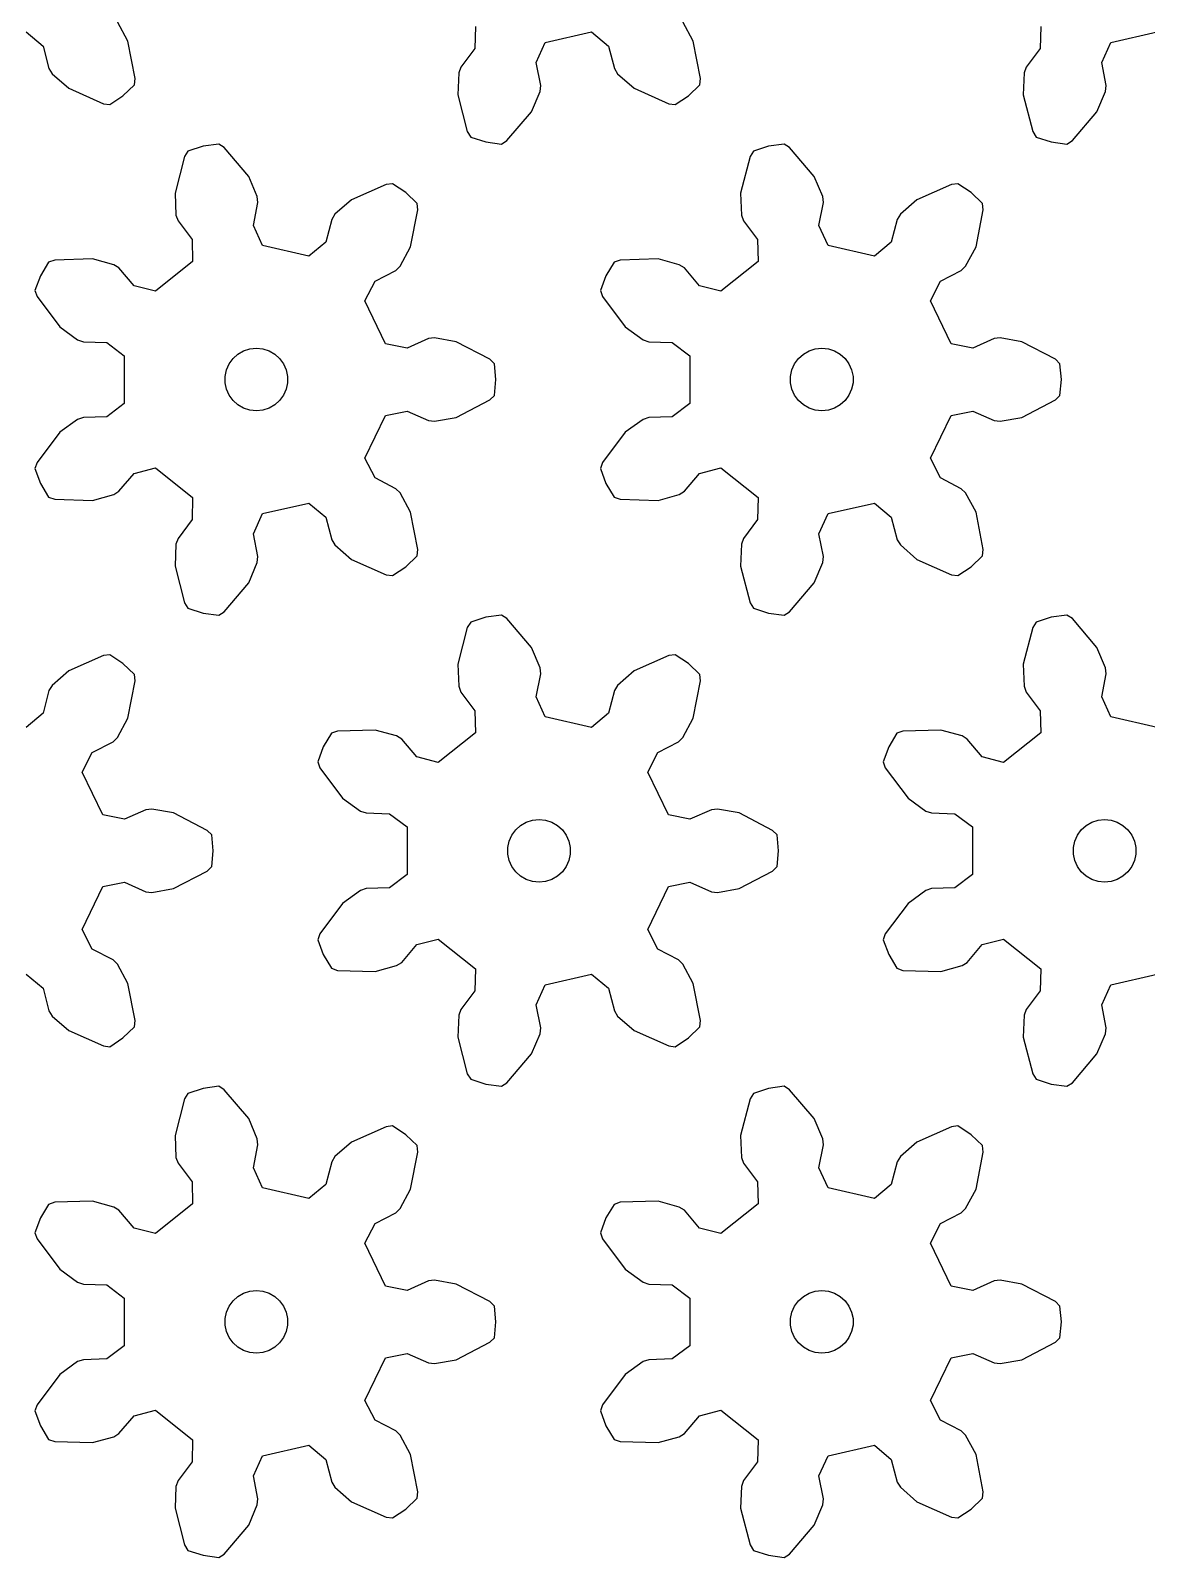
# Model space of a CAD drawing. Extents: x 0 to 211, y 0 to 225.
# Drawn here: x 53.9 to 107.3, y 0 to 73.1 of the extents above; entities that cross this region are included whole.
import ezdxf

# ---------------------------------------------------------------- set-up
doc = ezdxf.new("R2010")
doc.units = 0

msp = doc.modelspace()

# ---------------------------------------------------------------- linework, layer by layer
for p, q in [((58.543, 72.566), (58.045, 73.492)), ((75.169, 73.268), (75.142, 72.214)), ((85.593, 72.566), (85.095, 73.492)), ((102.219, 73.268), (102.192, 72.214)), ((53.682, 73.012), (54.489, 72.334)), ((58.892, 70.787), (58.543, 72.566)), ((78.08, 71.544), (78.512, 72.505)), ((78.512, 72.505), (80.732, 73.012)), ((80.732, 73.012), (81.539, 72.334)), ((85.943, 70.787), (85.593, 72.566)), ((105.13, 71.544), (105.563, 72.505)), ((105.563, 72.505), (107.783, 73.012)), ((54.489, 72.334), (54.771, 71.252)), ((75.142, 72.214), (74.472, 71.32)), ((81.539, 72.334), (81.821, 71.252)), ((102.192, 72.214), (101.522, 71.32)), ((54.771, 71.252), (54.924, 71.004)), ((54.924, 71.004), (55.717, 70.312)), ((74.373, 71.045), (74.327, 69.994)), ((74.472, 71.32), (74.373, 71.045)), ((78.295, 70.447), (78.08, 71.544)), ((81.821, 71.252), (81.974, 71.004)), ((81.974, 71.004), (82.767, 70.312)), ((101.424, 71.045), (101.377, 69.994)), ((101.522, 71.32), (101.424, 71.045)), ((105.345, 70.447), (105.13, 71.544)), ((55.717, 70.312), (57.373, 69.575)), ((58.311, 69.957), (58.86, 70.482)), ((58.86, 70.482), (58.892, 70.787)), ((77.851, 69.19), (78.265, 70.157)), ((78.265, 70.157), (78.295, 70.447)), ((82.767, 70.312), (84.423, 69.575)), ((85.362, 69.957), (85.91, 70.482)), ((85.91, 70.482), (85.943, 70.787)), ((104.901, 69.19), (105.315, 70.157)), ((105.315, 70.157), (105.345, 70.447)), ((57.373, 69.575), (57.678, 69.539)), ((57.678, 69.539), (58.311, 69.957)), ((74.327, 69.994), (74.783, 68.24)), ((84.423, 69.575), (84.728, 69.539)), ((84.728, 69.539), (85.362, 69.957)), ((101.377, 69.994), (101.834, 68.24)), ((76.678, 67.808), (77.851, 69.19)), ((103.728, 67.808), (104.901, 69.19)), ((74.783, 68.24), (74.945, 67.979)), ((74.945, 67.979), (75.667, 67.745)), ((101.834, 68.24), (101.995, 67.979)), ((101.995, 67.979), (102.717, 67.745)), ((61.42, 67.306), (61.258, 67.045)), ((62.142, 67.541), (61.42, 67.306)), ((62.894, 67.643), (62.142, 67.541)), ((63.153, 67.478), (62.894, 67.643)), ((64.326, 66.095), (63.153, 67.478)), ((75.667, 67.745), (76.419, 67.643)), ((76.419, 67.643), (76.678, 67.808)), ((88.47, 67.306), (88.309, 67.045)), ((89.192, 67.541), (88.47, 67.306)), ((89.945, 67.643), (89.192, 67.541)), ((90.203, 67.478), (89.945, 67.643)), ((91.376, 66.095), (90.203, 67.478)), ((102.717, 67.745), (103.47, 67.643)), ((103.47, 67.643), (103.728, 67.808)), ((61.258, 67.045), (60.802, 65.291)), ((88.309, 67.045), (87.852, 65.291)), ((64.739, 65.128), (64.326, 66.095)), ((91.79, 65.128), (91.376, 66.095)), ((60.802, 65.291), (60.848, 64.24)), ((64.77, 64.838), (64.739, 65.128)), ((70.898, 65.71), (69.242, 64.973)), ((71.203, 65.746), (70.898, 65.71)), ((71.836, 65.328), (71.203, 65.746)), ((72.385, 64.803), (71.836, 65.328)), ((87.852, 65.291), (87.899, 64.24)), ((91.82, 64.838), (91.79, 65.128)), ((97.948, 65.71), (96.292, 64.973)), ((98.253, 65.746), (97.948, 65.71)), ((98.887, 65.328), (98.253, 65.746)), ((99.436, 64.803), (98.887, 65.328)), ((64.554, 63.741), (64.77, 64.838)), ((69.242, 64.973), (68.449, 64.281)), ((72.068, 62.72), (72.417, 64.498)), ((72.417, 64.498), (72.385, 64.803)), ((91.605, 63.741), (91.82, 64.838)), ((96.292, 64.973), (95.5, 64.281)), ((99.118, 62.72), (99.468, 64.498)), ((99.468, 64.498), (99.436, 64.803)), ((60.848, 64.24), (60.946, 63.966)), ((60.946, 63.966), (61.617, 63.071)), ((64.987, 62.78), (64.554, 63.741)), ((68.296, 64.034), (68.014, 62.952)), ((68.449, 64.281), (68.296, 64.034)), ((87.899, 64.24), (87.997, 63.966)), ((87.997, 63.966), (88.667, 63.071)), ((92.038, 62.78), (91.605, 63.741)), ((95.346, 64.034), (95.065, 62.952)), ((95.5, 64.281), (95.346, 64.034)), ((61.617, 63.071), (61.644, 62.017)), ((68.014, 62.952), (67.207, 62.273)), ((88.667, 63.071), (88.694, 62.017)), ((95.065, 62.952), (94.258, 62.273)), ((56.859, 62.147), (55.047, 62.092)), ((57.873, 61.867), (56.859, 62.147)), ((67.207, 62.273), (64.987, 62.78)), ((71.57, 61.793), (72.068, 62.72)), ((83.909, 62.147), (82.097, 62.092)), ((84.923, 61.867), (83.909, 62.147)), ((94.258, 62.273), (92.038, 62.78)), ((98.62, 61.793), (99.118, 62.72)), ((54.757, 61.993), (54.367, 61.341)), ((55.047, 62.092), (54.757, 61.993)), ((58.119, 61.711), (57.873, 61.867)), ((58.842, 60.858), (58.119, 61.711)), ((61.644, 62.017), (59.864, 60.597)), ((70.37, 61.073), (71.362, 61.588)), ((71.362, 61.588), (71.57, 61.793)), ((81.807, 61.993), (81.418, 61.341)), ((82.097, 62.092), (81.807, 61.993)), ((85.169, 61.711), (84.923, 61.867)), ((85.892, 60.858), (85.169, 61.711)), ((88.694, 62.017), (86.914, 60.597)), ((97.421, 61.073), (98.413, 61.588)), ((98.413, 61.588), (98.62, 61.793)), ((54.367, 61.341), (54.101, 60.63)), ((59.864, 60.597), (58.842, 60.858)), ((69.888, 60.135), (70.37, 61.073)), ((81.418, 61.341), (81.151, 60.63)), ((86.914, 60.597), (85.892, 60.858)), ((96.939, 60.135), (97.421, 61.073)), ((54.101, 60.63), (54.204, 60.341)), ((54.204, 60.341), (55.291, 58.89)), ((70.876, 58.084), (69.888, 60.135)), ((81.151, 60.63), (81.254, 60.341)), ((81.254, 60.341), (82.341, 58.89)), ((97.927, 58.084), (96.939, 60.135)), ((55.291, 58.89), (56.141, 58.272)), ((82.341, 58.89), (83.192, 58.272)), ((56.141, 58.272), (56.417, 58.177)), ((56.417, 58.177), (57.535, 58.143)), ((57.535, 58.143), (58.376, 57.507)), ((63.81, 57.582), (64.082, 57.739)), ((64.082, 57.739), (64.38, 57.836)), ((64.38, 57.836), (64.692, 57.869)), ((64.692, 57.869), (65.004, 57.836)), ((65.004, 57.836), (65.302, 57.739)), ((65.302, 57.739), (65.573, 57.582)), ((71.91, 57.876), (70.876, 58.084)), ((72.931, 58.33), (71.91, 57.876)), ((73.221, 58.364), (72.931, 58.33)), ((74.256, 58.176), (73.221, 58.364)), ((75.864, 57.341), (74.256, 58.176)), ((83.192, 58.272), (83.467, 58.177)), ((83.467, 58.177), (84.585, 58.143)), ((84.585, 58.143), (85.426, 57.507)), ((90.86, 57.582), (91.132, 57.739)), ((91.132, 57.739), (91.43, 57.836)), ((91.43, 57.836), (91.742, 57.869)), ((91.742, 57.869), (92.054, 57.836)), ((92.054, 57.836), (92.352, 57.739)), ((92.352, 57.739), (92.624, 57.582)), ((98.96, 57.876), (97.927, 58.084)), ((99.982, 58.33), (98.96, 57.876)), ((100.271, 58.364), (99.982, 58.33)), ((101.306, 58.176), (100.271, 58.364)), ((102.915, 57.341), (101.306, 58.176)), ((58.376, 57.507), (58.376, 55.23)), ((63.265, 56.832), (63.393, 57.119)), ((63.393, 57.119), (63.577, 57.373)), ((63.577, 57.373), (63.81, 57.582)), ((65.573, 57.582), (65.806, 57.373)), ((65.806, 57.373), (65.991, 57.119)), ((65.991, 57.119), (66.118, 56.832)), ((76.083, 57.125), (75.864, 57.341)), ((76.151, 56.369), (76.083, 57.125)), ((85.426, 57.507), (85.426, 55.23)), ((90.315, 56.832), (90.443, 57.119)), ((90.443, 57.119), (90.627, 57.373)), ((90.627, 57.373), (90.86, 57.582)), ((92.624, 57.582), (92.857, 57.373)), ((92.857, 57.373), (93.041, 57.119)), ((93.041, 57.119), (93.169, 56.832)), ((103.133, 57.125), (102.915, 57.341)), ((103.201, 56.369), (103.133, 57.125)), ((63.2, 56.526), (63.265, 56.832)), ((63.2, 56.212), (63.2, 56.526)), ((66.118, 56.832), (66.184, 56.526)), ((66.184, 56.526), (66.184, 56.212)), ((76.083, 55.613), (76.151, 56.369)), ((90.25, 56.526), (90.315, 56.832)), ((90.25, 56.212), (90.25, 56.526)), ((93.169, 56.832), (93.234, 56.526)), ((93.234, 56.526), (93.234, 56.212)), ((103.133, 55.613), (103.201, 56.369)), ((63.265, 55.905), (63.2, 56.212)), ((63.393, 55.619), (63.265, 55.905)), ((63.577, 55.365), (63.393, 55.619)), ((65.991, 55.619), (65.806, 55.365)), ((66.118, 55.905), (65.991, 55.619)), ((66.184, 56.212), (66.118, 55.905)), ((75.864, 55.397), (76.083, 55.613)), ((90.315, 55.905), (90.25, 56.212)), ((90.443, 55.619), (90.315, 55.905)), ((90.627, 55.365), (90.443, 55.619)), ((93.041, 55.619), (92.857, 55.365)), ((93.169, 55.905), (93.041, 55.619)), ((93.234, 56.212), (93.169, 55.905)), ((102.915, 55.397), (103.133, 55.613)), ((58.376, 55.23), (57.535, 54.594)), ((63.81, 55.155), (63.577, 55.365)), ((64.082, 54.999), (63.81, 55.155)), ((64.38, 54.902), (64.082, 54.999)), ((64.692, 54.869), (64.38, 54.902)), ((65.004, 54.902), (64.692, 54.869)), ((65.302, 54.999), (65.004, 54.902)), ((65.573, 55.155), (65.302, 54.999)), ((65.806, 55.365), (65.573, 55.155)), ((70.876, 54.654), (71.91, 54.862)), ((71.91, 54.862), (72.931, 54.408)), ((74.256, 54.562), (75.864, 55.397)), ((85.426, 55.23), (84.585, 54.594)), ((90.86, 55.155), (90.627, 55.365)), ((91.132, 54.999), (90.86, 55.155)), ((91.43, 54.902), (91.132, 54.999)), ((91.742, 54.869), (91.43, 54.902)), ((92.054, 54.902), (91.742, 54.869)), ((92.352, 54.999), (92.054, 54.902)), ((92.624, 55.155), (92.352, 54.999)), ((92.857, 55.365), (92.624, 55.155)), ((97.927, 54.654), (98.96, 54.862)), ((98.96, 54.862), (99.982, 54.408)), ((101.306, 54.562), (102.915, 55.397)), ((56.141, 54.466), (55.291, 53.847)), ((56.417, 54.561), (56.141, 54.466)), ((57.535, 54.594), (56.417, 54.561)), ((69.888, 52.603), (70.876, 54.654)), ((72.931, 54.408), (73.221, 54.373)), ((73.221, 54.373), (74.256, 54.562)), ((83.192, 54.466), (82.341, 53.847)), ((83.467, 54.561), (83.192, 54.466)), ((84.585, 54.594), (83.467, 54.561)), ((96.939, 52.603), (97.927, 54.654)), ((99.982, 54.408), (100.271, 54.373)), ((100.271, 54.373), (101.306, 54.562)), ((55.291, 53.847), (54.204, 52.397)), ((82.341, 53.847), (81.254, 52.397)), ((54.204, 52.397), (54.101, 52.108)), ((54.101, 52.108), (54.367, 51.397)), ((58.842, 51.88), (59.864, 52.141)), ((59.864, 52.141), (61.644, 50.721)), ((70.37, 51.665), (69.888, 52.603)), ((81.254, 52.397), (81.151, 52.108)), ((81.151, 52.108), (81.418, 51.397)), ((85.892, 51.88), (86.914, 52.141)), ((86.914, 52.141), (88.694, 50.721)), ((97.421, 51.665), (96.939, 52.603)), ((54.367, 51.397), (54.757, 50.745)), ((58.119, 51.027), (58.842, 51.88)), ((71.362, 51.149), (70.37, 51.665)), ((81.418, 51.397), (81.807, 50.745)), ((85.169, 51.027), (85.892, 51.88)), ((98.413, 51.149), (97.421, 51.665)), ((54.757, 50.745), (55.047, 50.646)), ((55.047, 50.646), (56.859, 50.591)), ((56.859, 50.591), (57.873, 50.87)), ((57.873, 50.87), (58.119, 51.027)), ((61.644, 50.721), (61.617, 49.667)), ((64.987, 49.958), (67.207, 50.464)), ((67.207, 50.464), (68.014, 49.786)), ((71.57, 50.945), (71.362, 51.149)), ((72.068, 50.018), (71.57, 50.945)), ((81.807, 50.745), (82.097, 50.646)), ((82.097, 50.646), (83.909, 50.591)), ((83.909, 50.591), (84.923, 50.87)), ((84.923, 50.87), (85.169, 51.027)), ((88.694, 50.721), (88.667, 49.667)), ((92.038, 49.958), (94.258, 50.464)), ((94.258, 50.464), (95.065, 49.786)), ((98.62, 50.945), (98.413, 51.149)), ((99.118, 50.018), (98.62, 50.945)), ((64.554, 48.996), (64.987, 49.958)), ((68.014, 49.786), (68.296, 48.704)), ((72.417, 48.24), (72.068, 50.018)), ((91.605, 48.996), (92.038, 49.958)), ((95.065, 49.786), (95.346, 48.704)), ((99.468, 48.24), (99.118, 50.018)), ((61.617, 49.667), (60.946, 48.772)), ((64.77, 47.899), (64.554, 48.996)), ((88.667, 49.667), (87.997, 48.772)), ((91.82, 47.899), (91.605, 48.996)), ((60.848, 48.498), (60.802, 47.447)), ((60.946, 48.772), (60.848, 48.498)), ((68.296, 48.704), (68.449, 48.456)), ((68.449, 48.456), (69.242, 47.765)), ((72.385, 47.934), (72.417, 48.24)), ((87.899, 48.498), (87.852, 47.447)), ((87.997, 48.772), (87.899, 48.498)), ((95.346, 48.704), (95.5, 48.456)), ((95.5, 48.456), (96.292, 47.765)), ((99.436, 47.934), (99.468, 48.24)), ((64.326, 46.642), (64.739, 47.61)), ((64.739, 47.61), (64.77, 47.899)), ((69.242, 47.765), (70.898, 47.028)), ((71.836, 47.41), (72.385, 47.934)), ((91.376, 46.642), (91.79, 47.61)), ((91.79, 47.61), (91.82, 47.899)), ((96.292, 47.765), (97.948, 47.028)), ((98.887, 47.41), (99.436, 47.934)), ((60.802, 47.447), (61.258, 45.693)), ((70.898, 47.028), (71.203, 46.991)), ((71.203, 46.991), (71.836, 47.41)), ((87.852, 47.447), (88.309, 45.693)), ((97.948, 47.028), (98.253, 46.991)), ((98.253, 46.991), (98.887, 47.41)), ((63.153, 45.26), (64.326, 46.642)), ((90.203, 45.26), (91.376, 46.642)), ((61.258, 45.693), (61.42, 45.432)), ((61.42, 45.432), (62.142, 45.197)), ((88.309, 45.693), (88.47, 45.432)), ((88.47, 45.432), (89.192, 45.197)), ((62.142, 45.197), (62.894, 45.095)), ((62.894, 45.095), (63.153, 45.26)), ((74.945, 44.759), (74.783, 44.498)), ((75.667, 44.993), (74.945, 44.759)), ((76.419, 45.095), (75.667, 44.993)), ((76.678, 44.93), (76.419, 45.095)), ((77.851, 43.548), (76.678, 44.93)), ((89.192, 45.197), (89.945, 45.095)), ((89.945, 45.095), (90.203, 45.26)), ((101.995, 44.759), (101.834, 44.498)), ((102.717, 44.993), (101.995, 44.759)), ((103.47, 45.095), (102.717, 44.993)), ((103.728, 44.93), (103.47, 45.095)), ((104.901, 43.548), (103.728, 44.93)), ((74.783, 44.498), (74.327, 42.744)), ((101.834, 44.498), (101.377, 42.744)), ((57.373, 43.162), (55.717, 42.426)), ((57.678, 43.199), (57.373, 43.162)), ((58.311, 42.78), (57.678, 43.199)), ((78.265, 42.581), (77.851, 43.548)), ((84.423, 43.162), (82.767, 42.426)), ((84.728, 43.199), (84.423, 43.162)), ((85.362, 42.78), (84.728, 43.199)), ((105.315, 42.581), (104.901, 43.548)), ((55.717, 42.426), (54.924, 41.734)), ((58.86, 42.256), (58.311, 42.78)), ((74.327, 42.744), (74.373, 41.693)), ((78.295, 42.291), (78.265, 42.581)), ((82.767, 42.426), (81.974, 41.734)), ((85.91, 42.256), (85.362, 42.78)), ((101.377, 42.744), (101.424, 41.693)), ((105.345, 42.291), (105.315, 42.581)), ((54.924, 41.734), (54.771, 41.486)), ((58.543, 40.172), (58.892, 41.951)), ((58.892, 41.951), (58.86, 42.256)), ((74.373, 41.693), (74.472, 41.418)), ((78.08, 41.194), (78.295, 42.291)), ((81.974, 41.734), (81.821, 41.486)), ((85.593, 40.172), (85.943, 41.951)), ((85.943, 41.951), (85.91, 42.256)), ((101.424, 41.693), (101.522, 41.418)), ((105.13, 41.194), (105.345, 42.291)), ((54.771, 41.486), (54.489, 40.404)), ((74.472, 41.418), (75.142, 40.523)), ((78.512, 40.233), (78.08, 41.194)), ((81.821, 41.486), (81.539, 40.404)), ((101.522, 41.418), (102.192, 40.523)), ((105.563, 40.233), (105.13, 41.194)), ((54.489, 40.404), (53.682, 39.726)), ((75.142, 40.523), (75.169, 39.469)), ((80.732, 39.726), (78.512, 40.233)), ((81.539, 40.404), (80.732, 39.726)), ((102.192, 40.523), (102.219, 39.469)), ((107.783, 39.726), (105.563, 40.233)), ((58.045, 39.245), (58.543, 40.172)), ((68.572, 39.544), (68.282, 39.445)), ((70.384, 39.599), (68.572, 39.544)), ((71.398, 39.32), (70.384, 39.599)), ((75.169, 39.469), (73.389, 38.05)), ((85.095, 39.245), (85.593, 40.172)), ((95.623, 39.544), (95.332, 39.445)), ((97.434, 39.599), (95.623, 39.544)), ((98.449, 39.32), (97.434, 39.599)), ((102.219, 39.469), (100.439, 38.05)), ((56.845, 38.525), (57.837, 39.041)), ((57.837, 39.041), (58.045, 39.245)), ((67.893, 38.793), (67.626, 38.082)), ((68.282, 39.445), (67.893, 38.793)), ((71.644, 39.163), (71.398, 39.32)), ((72.367, 38.311), (71.644, 39.163)), ((83.895, 38.525), (84.887, 39.041)), ((84.887, 39.041), (85.095, 39.245)), ((94.943, 38.793), (94.676, 38.082)), ((95.332, 39.445), (94.943, 38.793)), ((98.694, 39.163), (98.449, 39.32)), ((99.417, 38.311), (98.694, 39.163)), ((56.363, 37.588), (56.845, 38.525)), ((67.626, 38.082), (67.729, 37.794)), ((73.389, 38.05), (72.367, 38.311)), ((83.414, 37.588), (83.895, 38.525)), ((94.676, 38.082), (94.779, 37.794)), ((100.439, 38.05), (99.417, 38.311)), ((57.351, 35.536), (56.363, 37.588)), ((67.729, 37.794), (68.816, 36.343)), ((84.402, 35.536), (83.414, 37.588)), ((94.779, 37.794), (95.866, 36.343)), ((59.696, 35.817), (59.406, 35.782)), ((60.731, 35.629), (59.696, 35.817)), ((68.816, 36.343), (69.667, 35.724)), ((86.746, 35.817), (86.457, 35.782)), ((87.781, 35.629), (86.746, 35.817)), ((95.866, 36.343), (96.717, 35.724)), ((58.385, 35.328), (57.351, 35.536)), ((59.406, 35.782), (58.385, 35.328)), ((62.339, 34.793), (60.731, 35.629)), ((69.667, 35.724), (69.942, 35.63)), ((69.942, 35.63), (71.06, 35.596)), ((71.06, 35.596), (71.901, 34.96)), ((77.335, 35.035), (77.607, 35.192)), ((77.607, 35.192), (77.905, 35.289)), ((77.905, 35.289), (78.217, 35.321)), ((78.217, 35.321), (78.529, 35.289)), ((78.529, 35.289), (78.827, 35.192)), ((78.827, 35.192), (79.099, 35.035)), ((85.435, 35.328), (84.402, 35.536)), ((86.457, 35.782), (85.435, 35.328)), ((89.39, 34.793), (87.781, 35.629)), ((96.717, 35.724), (96.993, 35.63)), ((96.993, 35.63), (98.11, 35.596)), ((98.11, 35.596), (98.951, 34.96)), ((104.386, 35.035), (104.657, 35.192)), ((104.657, 35.192), (104.955, 35.289)), ((104.955, 35.289), (105.267, 35.321)), ((105.267, 35.321), (105.579, 35.289)), ((105.579, 35.289), (105.877, 35.192)), ((105.877, 35.192), (106.149, 35.035)), ((62.558, 34.578), (62.339, 34.793)), ((62.626, 33.821), (62.558, 34.578)), ((71.901, 34.96), (71.901, 32.683)), ((76.79, 34.285), (76.918, 34.571)), ((76.918, 34.571), (77.102, 34.825)), ((77.102, 34.825), (77.335, 35.035)), ((79.099, 35.035), (79.332, 34.825)), ((79.332, 34.825), (79.516, 34.571)), ((79.516, 34.571), (79.643, 34.285)), ((89.608, 34.578), (89.39, 34.793)), ((89.676, 33.821), (89.608, 34.578)), ((98.951, 34.96), (98.951, 32.683)), ((103.841, 34.285), (103.968, 34.571)), ((103.968, 34.571), (104.152, 34.825)), ((104.152, 34.825), (104.386, 35.035)), ((106.149, 35.035), (106.382, 34.825)), ((106.382, 34.825), (106.566, 34.571)), ((106.566, 34.571), (106.694, 34.285)), ((62.558, 33.065), (62.626, 33.821)), ((76.725, 33.978), (76.79, 34.285)), ((76.725, 33.665), (76.725, 33.978)), ((76.79, 33.358), (76.725, 33.665)), ((79.643, 34.285), (79.709, 33.978)), ((79.709, 33.665), (79.643, 33.358)), ((79.709, 33.978), (79.709, 33.665)), ((89.608, 33.065), (89.676, 33.821)), ((103.775, 33.978), (103.841, 34.285)), ((103.775, 33.665), (103.775, 33.978)), ((103.841, 33.358), (103.775, 33.665)), ((106.694, 34.285), (106.759, 33.978)), ((106.759, 33.665), (106.694, 33.358)), ((106.759, 33.978), (106.759, 33.665)), ((62.339, 32.85), (62.558, 33.065)), ((76.918, 33.071), (76.79, 33.358)), ((77.102, 32.818), (76.918, 33.071)), ((79.516, 33.071), (79.332, 32.818)), ((79.643, 33.358), (79.516, 33.071)), ((89.39, 32.85), (89.608, 33.065)), ((103.968, 33.071), (103.841, 33.358)), ((104.152, 32.818), (103.968, 33.071)), ((106.566, 33.071), (106.382, 32.818)), ((106.694, 33.358), (106.566, 33.071)), ((57.351, 32.107), (58.385, 32.315)), ((58.385, 32.315), (59.406, 31.86)), ((60.731, 32.014), (62.339, 32.85)), ((71.901, 32.683), (71.06, 32.047)), ((77.335, 32.608), (77.102, 32.818)), ((77.607, 32.451), (77.335, 32.608)), ((77.905, 32.354), (77.607, 32.451)), ((78.217, 32.321), (77.905, 32.354)), ((78.529, 32.354), (78.217, 32.321)), ((78.827, 32.451), (78.529, 32.354)), ((79.099, 32.608), (78.827, 32.451)), ((79.332, 32.818), (79.099, 32.608)), ((84.402, 32.107), (85.435, 32.315)), ((85.435, 32.315), (86.457, 31.86)), ((87.781, 32.014), (89.39, 32.85)), ((98.951, 32.683), (98.11, 32.047)), ((104.386, 32.608), (104.152, 32.818)), ((104.657, 32.451), (104.386, 32.608)), ((104.955, 32.354), (104.657, 32.451)), ((105.267, 32.321), (104.955, 32.354)), ((105.579, 32.354), (105.267, 32.321)), ((105.877, 32.451), (105.579, 32.354)), ((106.149, 32.608), (105.877, 32.451)), ((106.382, 32.818), (106.149, 32.608)), ((56.363, 30.055), (57.351, 32.107)), ((59.406, 31.86), (59.696, 31.826)), ((59.696, 31.826), (60.731, 32.014)), ((69.667, 31.919), (68.816, 31.3)), ((69.942, 32.013), (69.667, 31.919)), ((71.06, 32.047), (69.942, 32.013)), ((83.414, 30.055), (84.402, 32.107)), ((86.457, 31.86), (86.746, 31.826)), ((86.746, 31.826), (87.781, 32.014)), ((96.717, 31.919), (95.866, 31.3)), ((96.993, 32.013), (96.717, 31.919)), ((98.11, 32.047), (96.993, 32.013)), ((68.816, 31.3), (67.729, 29.849)), ((95.866, 31.3), (94.779, 29.849)), ((56.845, 29.117), (56.363, 30.055)), ((83.895, 29.117), (83.414, 30.055)), ((67.729, 29.849), (67.626, 29.56)), ((67.626, 29.56), (67.893, 28.849)), ((71.644, 28.48), (72.367, 29.332)), ((72.367, 29.332), (73.389, 29.593)), ((73.389, 29.593), (75.169, 28.173)), ((94.779, 29.849), (94.676, 29.56)), ((94.676, 29.56), (94.943, 28.849)), ((98.694, 28.48), (99.417, 29.332)), ((99.417, 29.332), (100.439, 29.593)), ((100.439, 29.593), (102.219, 28.173)), ((57.837, 28.602), (56.845, 29.117)), ((58.045, 28.397), (57.837, 28.602)), ((67.893, 28.849), (68.282, 28.198)), ((84.887, 28.602), (83.895, 29.117)), ((85.095, 28.397), (84.887, 28.602)), ((94.943, 28.849), (95.332, 28.198)), ((53.682, 27.917), (54.489, 27.238)), ((58.543, 27.471), (58.045, 28.397)), ((68.282, 28.198), (68.572, 28.098)), ((68.572, 28.098), (70.384, 28.043)), ((70.384, 28.043), (71.398, 28.323)), ((71.398, 28.323), (71.644, 28.48)), ((75.169, 28.173), (75.142, 27.119)), ((78.512, 27.41), (80.732, 27.917)), ((80.732, 27.917), (81.539, 27.238)), ((85.593, 27.471), (85.095, 28.397)), ((95.332, 28.198), (95.623, 28.098)), ((95.623, 28.098), (97.434, 28.043)), ((97.434, 28.043), (98.449, 28.323)), ((98.449, 28.323), (98.694, 28.48)), ((102.219, 28.173), (102.192, 27.119)), ((105.563, 27.41), (107.783, 27.917)), ((54.489, 27.238), (54.771, 26.157)), ((58.892, 25.692), (58.543, 27.471)), ((75.142, 27.119), (74.472, 26.225)), ((78.08, 26.449), (78.512, 27.41)), ((81.539, 27.238), (81.821, 26.157)), ((85.943, 25.692), (85.593, 27.471)), ((102.192, 27.119), (101.522, 26.225)), ((105.13, 26.449), (105.563, 27.41)), ((78.295, 25.352), (78.08, 26.449)), ((105.345, 25.352), (105.13, 26.449)), ((54.771, 26.157), (54.924, 25.909)), ((54.924, 25.909), (55.717, 25.217)), ((58.86, 25.387), (58.892, 25.692)), ((74.373, 25.95), (74.327, 24.899)), ((74.472, 26.225), (74.373, 25.95)), ((81.821, 26.157), (81.974, 25.909)), ((81.974, 25.909), (82.767, 25.217)), ((85.91, 25.387), (85.943, 25.692)), ((101.424, 25.95), (101.377, 24.899)), ((101.522, 26.225), (101.424, 25.95)), ((55.717, 25.217), (57.373, 24.48)), ((57.678, 24.444), (58.311, 24.862)), ((58.311, 24.862), (58.86, 25.387)), ((74.327, 24.899), (74.783, 23.145)), ((77.851, 24.095), (78.265, 25.062)), ((78.265, 25.062), (78.295, 25.352)), ((82.767, 25.217), (84.423, 24.48)), ((84.728, 24.444), (85.362, 24.862)), ((85.362, 24.862), (85.91, 25.387)), ((101.377, 24.899), (101.834, 23.145)), ((104.901, 24.095), (105.315, 25.062)), ((105.315, 25.062), (105.345, 25.352)), ((57.373, 24.48), (57.678, 24.444)), ((84.423, 24.48), (84.728, 24.444)), ((76.678, 22.713), (77.851, 24.095)), ((103.728, 22.713), (104.901, 24.095)), ((74.783, 23.145), (74.945, 22.884)), ((74.945, 22.884), (75.667, 22.649)), ((76.419, 22.548), (76.678, 22.713)), ((101.834, 23.145), (101.995, 22.884)), ((101.995, 22.884), (102.717, 22.649)), ((103.47, 22.548), (103.728, 22.713)), ((61.258, 21.95), (60.802, 20.196)), ((61.42, 22.211), (61.258, 21.95)), ((62.142, 22.446), (61.42, 22.211)), ((62.894, 22.548), (62.142, 22.446)), ((63.153, 22.383), (62.894, 22.548)), ((64.326, 21), (63.153, 22.383)), ((75.667, 22.649), (76.419, 22.548)), ((88.309, 21.95), (87.852, 20.196)), ((88.47, 22.211), (88.309, 21.95)), ((89.192, 22.446), (88.47, 22.211)), ((89.945, 22.548), (89.192, 22.446)), ((90.203, 22.383), (89.945, 22.548)), ((91.376, 21), (90.203, 22.383)), ((102.717, 22.649), (103.47, 22.548)), ((64.739, 20.033), (64.326, 21)), ((70.898, 20.615), (69.242, 19.878)), ((71.203, 20.651), (70.898, 20.615)), ((71.836, 20.233), (71.203, 20.651)), ((91.79, 20.033), (91.376, 21)), ((97.948, 20.615), (96.292, 19.878)), ((98.253, 20.651), (97.948, 20.615)), ((98.887, 20.233), (98.253, 20.651)), ((60.802, 20.196), (60.848, 19.145)), ((64.554, 18.646), (64.77, 19.743)), ((64.77, 19.743), (64.739, 20.033)), ((69.242, 19.878), (68.449, 19.186)), ((72.385, 19.708), (71.836, 20.233)), ((87.852, 20.196), (87.899, 19.145)), ((91.605, 18.646), (91.82, 19.743)), ((91.82, 19.743), (91.79, 20.033)), ((96.292, 19.878), (95.5, 19.186)), ((99.436, 19.708), (98.887, 20.233)), ((60.848, 19.145), (60.946, 18.871)), ((68.449, 19.186), (68.296, 18.938)), ((72.068, 17.624), (72.417, 19.403)), ((72.417, 19.403), (72.385, 19.708)), ((87.899, 19.145), (87.997, 18.871)), ((95.5, 19.186), (95.346, 18.938)), ((99.118, 17.624), (99.468, 19.403)), ((99.468, 19.403), (99.436, 19.708)), ((60.946, 18.871), (61.617, 17.976)), ((64.987, 17.685), (64.554, 18.646)), ((68.296, 18.938), (68.014, 17.857)), ((87.997, 18.871), (88.667, 17.976)), ((92.038, 17.685), (91.605, 18.646)), ((95.346, 18.938), (95.065, 17.857)), ((61.617, 17.976), (61.644, 16.922)), ((67.207, 17.178), (64.987, 17.685)), ((68.014, 17.857), (67.207, 17.178)), ((71.57, 16.698), (72.068, 17.624)), ((88.667, 17.976), (88.694, 16.922)), ((94.258, 17.178), (92.038, 17.685)), ((95.065, 17.857), (94.258, 17.178)), ((98.62, 16.698), (99.118, 17.624)), ((54.757, 16.898), (54.367, 16.246)), ((55.047, 16.997), (54.757, 16.898)), ((56.859, 17.052), (55.047, 16.997)), ((57.873, 16.772), (56.859, 17.052)), ((61.644, 16.922), (59.864, 15.502)), ((81.807, 16.898), (81.418, 16.246)), ((82.097, 16.997), (81.807, 16.898)), ((83.909, 17.052), (82.097, 16.997)), ((84.923, 16.772), (83.909, 17.052)), ((88.694, 16.922), (86.914, 15.502)), ((54.367, 16.246), (54.101, 15.535)), ((58.119, 16.616), (57.873, 16.772)), ((58.842, 15.763), (58.119, 16.616)), ((70.37, 15.978), (71.362, 16.493)), ((71.362, 16.493), (71.57, 16.698)), ((81.418, 16.246), (81.151, 15.535)), ((85.169, 16.616), (84.923, 16.772)), ((85.892, 15.763), (85.169, 16.616)), ((97.421, 15.978), (98.413, 16.493)), ((98.413, 16.493), (98.62, 16.698)), ((54.101, 15.535), (54.204, 15.246)), ((59.864, 15.502), (58.842, 15.763)), ((69.888, 15.04), (70.37, 15.978)), ((81.151, 15.535), (81.254, 15.246)), ((86.914, 15.502), (85.892, 15.763)), ((96.939, 15.04), (97.421, 15.978)), ((54.204, 15.246), (55.291, 13.795)), ((70.876, 12.988), (69.888, 15.04)), ((81.254, 15.246), (82.341, 13.795)), ((97.927, 12.988), (96.939, 15.04)), ((55.291, 13.795), (56.141, 13.176)), ((56.141, 13.176), (56.417, 13.082)), ((72.931, 13.235), (71.91, 12.78)), ((73.221, 13.269), (72.931, 13.235)), ((74.256, 13.081), (73.221, 13.269)), ((82.341, 13.795), (83.192, 13.176)), ((83.192, 13.176), (83.467, 13.082)), ((99.982, 13.235), (98.96, 12.78)), ((100.271, 13.269), (99.982, 13.235)), ((101.306, 13.081), (100.271, 13.269)), ((56.417, 13.082), (57.535, 13.048)), ((57.535, 13.048), (58.376, 12.412)), ((63.577, 12.277), (63.81, 12.487)), ((63.81, 12.487), (64.082, 12.644)), ((64.082, 12.644), (64.38, 12.741)), ((64.38, 12.741), (64.692, 12.774)), ((64.692, 12.774), (65.004, 12.741)), ((65.004, 12.741), (65.302, 12.644)), ((65.302, 12.644), (65.573, 12.487)), ((65.573, 12.487), (65.806, 12.277)), ((71.91, 12.78), (70.876, 12.988)), ((75.864, 12.245), (74.256, 13.081)), ((83.467, 13.082), (84.585, 13.048)), ((84.585, 13.048), (85.426, 12.412)), ((90.627, 12.277), (90.86, 12.487)), ((90.86, 12.487), (91.132, 12.644)), ((91.132, 12.644), (91.43, 12.741)), ((91.43, 12.741), (91.742, 12.774)), ((91.742, 12.774), (92.054, 12.741)), ((92.054, 12.741), (92.352, 12.644)), ((92.352, 12.644), (92.624, 12.487)), ((92.624, 12.487), (92.857, 12.277)), ((98.96, 12.78), (97.927, 12.988)), ((102.915, 12.245), (101.306, 13.081)), ((58.376, 12.412), (58.376, 10.135)), ((63.2, 11.431), (63.265, 11.737)), ((63.265, 11.737), (63.393, 12.024)), ((63.393, 12.024), (63.577, 12.277)), ((65.806, 12.277), (65.991, 12.024)), ((65.991, 12.024), (66.118, 11.737)), ((66.118, 11.737), (66.184, 11.431)), ((76.083, 12.03), (75.864, 12.245)), ((76.151, 11.274), (76.083, 12.03)), ((85.426, 12.412), (85.426, 10.135)), ((90.25, 11.431), (90.315, 11.737)), ((90.315, 11.737), (90.443, 12.024)), ((90.443, 12.024), (90.627, 12.277)), ((92.857, 12.277), (93.041, 12.024)), ((93.041, 12.024), (93.169, 11.737)), ((93.169, 11.737), (93.234, 11.431)), ((103.133, 12.03), (102.915, 12.245)), ((103.201, 11.274), (103.133, 12.03)), ((63.2, 11.117), (63.2, 11.431)), ((63.265, 10.81), (63.2, 11.117)), ((66.184, 11.117), (66.118, 10.81)), ((66.184, 11.431), (66.184, 11.117)), ((76.083, 10.518), (76.151, 11.274)), ((90.25, 11.117), (90.25, 11.431)), ((90.315, 10.81), (90.25, 11.117)), ((93.234, 11.117), (93.169, 10.81)), ((93.234, 11.431), (93.234, 11.117)), ((103.133, 10.518), (103.201, 11.274)), ((63.393, 10.524), (63.265, 10.81)), ((63.577, 10.27), (63.393, 10.524)), ((63.81, 10.06), (63.577, 10.27)), ((65.806, 10.27), (65.573, 10.06)), ((65.991, 10.524), (65.806, 10.27)), ((66.118, 10.81), (65.991, 10.524)), ((74.256, 9.466), (75.864, 10.302)), ((75.864, 10.302), (76.083, 10.518)), ((90.443, 10.524), (90.315, 10.81)), ((90.627, 10.27), (90.443, 10.524)), ((90.86, 10.06), (90.627, 10.27)), ((92.857, 10.27), (92.624, 10.06)), ((93.041, 10.524), (92.857, 10.27)), ((93.169, 10.81), (93.041, 10.524)), ((101.306, 9.466), (102.915, 10.302)), ((102.915, 10.302), (103.133, 10.518)), ((58.376, 10.135), (57.535, 9.499)), ((64.082, 9.903), (63.81, 10.06)), ((64.38, 9.807), (64.082, 9.903)), ((64.692, 9.774), (64.38, 9.807)), ((65.004, 9.807), (64.692, 9.774)), ((65.302, 9.903), (65.004, 9.807)), ((65.573, 10.06), (65.302, 9.903)), ((69.888, 7.507), (70.876, 9.559)), ((70.876, 9.559), (71.91, 9.767)), ((71.91, 9.767), (72.931, 9.313)), ((85.426, 10.135), (84.585, 9.499)), ((91.132, 9.903), (90.86, 10.06)), ((91.43, 9.807), (91.132, 9.903)), ((91.742, 9.774), (91.43, 9.807)), ((92.054, 9.807), (91.742, 9.774)), ((92.352, 9.903), (92.054, 9.807)), ((92.624, 10.06), (92.352, 9.903)), ((96.939, 7.507), (97.927, 9.559)), ((97.927, 9.559), (98.96, 9.767)), ((98.96, 9.767), (99.982, 9.313)), ((56.141, 9.371), (55.291, 8.752)), ((56.417, 9.465), (56.141, 9.371)), ((57.535, 9.499), (56.417, 9.465)), ((72.931, 9.313), (73.221, 9.278)), ((73.221, 9.278), (74.256, 9.466)), ((83.192, 9.371), (82.341, 8.752)), ((83.467, 9.465), (83.192, 9.371)), ((84.585, 9.499), (83.467, 9.465)), ((99.982, 9.313), (100.271, 9.278)), ((100.271, 9.278), (101.306, 9.466)), ((55.291, 8.752), (54.204, 7.302)), ((82.341, 8.752), (81.254, 7.302)), ((70.37, 6.57), (69.888, 7.507)), ((97.421, 6.57), (96.939, 7.507)), ((54.204, 7.302), (54.101, 7.013)), ((54.101, 7.013), (54.367, 6.302)), ((58.119, 5.932), (58.842, 6.784)), ((58.842, 6.784), (59.864, 7.045)), ((59.864, 7.045), (61.644, 5.626)), ((81.254, 7.302), (81.151, 7.013)), ((81.151, 7.013), (81.418, 6.302)), ((85.169, 5.932), (85.892, 6.784)), ((85.892, 6.784), (86.914, 7.045)), ((86.914, 7.045), (88.694, 5.626)), ((54.367, 6.302), (54.757, 5.65)), ((57.873, 5.775), (58.119, 5.932)), ((71.362, 6.054), (70.37, 6.57)), ((71.57, 5.85), (71.362, 6.054)), ((72.068, 4.923), (71.57, 5.85)), ((81.418, 6.302), (81.807, 5.65)), ((84.923, 5.775), (85.169, 5.932)), ((98.413, 6.054), (97.421, 6.57)), ((98.62, 5.85), (98.413, 6.054)), ((99.118, 4.923), (98.62, 5.85)), ((54.757, 5.65), (55.047, 5.551)), ((55.047, 5.551), (56.859, 5.496)), ((56.859, 5.496), (57.873, 5.775)), ((61.644, 5.626), (61.617, 4.572)), ((64.987, 4.863), (67.207, 5.369)), ((67.207, 5.369), (68.014, 4.691)), ((81.807, 5.65), (82.097, 5.551)), ((82.097, 5.551), (83.909, 5.496)), ((83.909, 5.496), (84.923, 5.775)), ((88.694, 5.626), (88.667, 4.572)), ((92.038, 4.863), (94.258, 5.369)), ((94.258, 5.369), (95.065, 4.691)), ((61.617, 4.572), (60.946, 3.677)), ((64.554, 3.901), (64.987, 4.863)), ((68.014, 4.691), (68.296, 3.609)), ((72.417, 3.144), (72.068, 4.923)), ((88.667, 4.572), (87.997, 3.677)), ((91.605, 3.901), (92.038, 4.863)), ((95.065, 4.691), (95.346, 3.609)), ((99.468, 3.144), (99.118, 4.923)), ((60.946, 3.677), (60.848, 3.403)), ((64.77, 2.804), (64.554, 3.901)), ((87.997, 3.677), (87.899, 3.403)), ((91.82, 2.804), (91.605, 3.901)), ((60.848, 3.403), (60.802, 2.352)), ((68.296, 3.609), (68.449, 3.361)), ((68.449, 3.361), (69.242, 2.669)), ((72.385, 2.839), (72.417, 3.144)), ((87.899, 3.403), (87.852, 2.352)), ((95.346, 3.609), (95.5, 3.361)), ((95.5, 3.361), (96.292, 2.669)), ((99.436, 2.839), (99.468, 3.144)), ((60.802, 2.352), (61.258, 0.597)), ((64.326, 1.547), (64.739, 2.514)), ((64.739, 2.514), (64.77, 2.804)), ((69.242, 2.669), (70.898, 1.933)), ((71.203, 1.896), (71.836, 2.315)), ((71.836, 2.315), (72.385, 2.839)), ((87.852, 2.352), (88.309, 0.597)), ((91.376, 1.547), (91.79, 2.514)), ((91.79, 2.514), (91.82, 2.804)), ((96.292, 2.669), (97.948, 1.933)), ((98.253, 1.896), (98.887, 2.315)), ((98.887, 2.315), (99.436, 2.839)), ((63.153, 0.165), (64.326, 1.547)), ((70.898, 1.933), (71.203, 1.896)), ((90.203, 0.165), (91.376, 1.547)), ((97.948, 1.933), (98.253, 1.896)), ((61.258, 0.597), (61.42, 0.337)), ((61.42, 0.337), (62.142, 0.102)), ((62.142, 0.102), (62.894, 0)), ((62.894, 0), (63.153, 0.165)), ((88.309, 0.597), (88.47, 0.337)), ((88.47, 0.337), (89.192, 0.102)), ((89.192, 0.102), (89.945, 0)), ((89.945, 0), (90.203, 0.165))]:
    msp.add_line(p, q)

doc.saveas('drawing.dxf')
